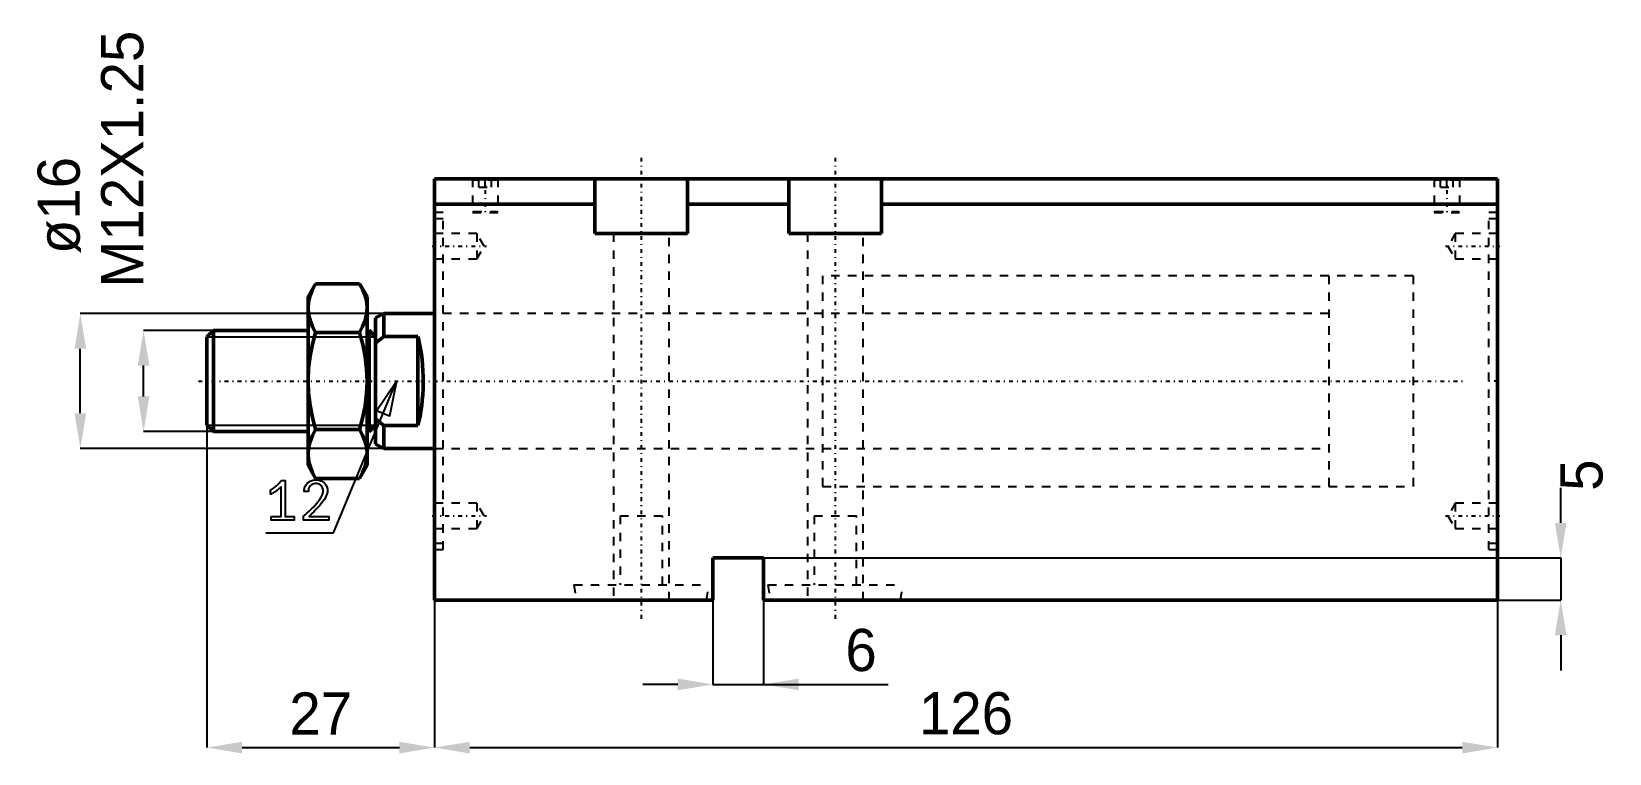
# Model space of a CAD drawing. Header units: millimetres. Extents: x -48 to 139, y -44 to 41.
import ezdxf

# ---------------------------------------------------------------- set-up
doc = ezdxf.new("R2010")
doc.units = ezdxf.units.MM
doc.linetypes.add('Center', pattern=[1.5, 0.45, -0.5, 0.05, -0.5])
doc.linetypes.add('Dashed', pattern=[2, 1, -1])
for name, color, linetype, lineweight in [('2d ConnectionPoints', 7, 'Continuous', 50), ('AM_0', 7, 'Continuous', 50), ('AM_5', 3, 'Continuous', 25), ('AM_7', 7, 'Center', 25), ('AM_9', 6, 'Dashed', 25)]:
    doc.layers.add(name, color=color, linetype=linetype, lineweight=lineweight)
doc.dimstyles.new('ISO-25', dxfattribs={"dimtxt": 2.5, "dimasz": 2.5, "dimexe": 1.25, "dimexo": 0.625, "dimtad": 1, "dimtxsty": 'Standard', "dimcen": 2.5, "dimadec": 0, "dimazin": 0, "dimtfac": 1, "dimtmove": 0, "dimatfit": 3, "dimfxl": 0, "dimarcsym": 0})

# ---------------------------------------------------------------- blocks, each defined once
blk = doc.blocks.new('1_JECX_MF_EXLA_25_60_0_rod__0_in_JECX_MF_160_EXLA_25_60_0__2')
at = {"layer": 'AM_0'}
for p, q in [((-14.11, 11.55), (-15, 10)), ((-14.11, 11.55), (-8.89, 11.55)), ((-8, 10), (-8.89, 11.55)), ((-15, 10), (-15, -10)), ((-8, 10), (-8, -10)), ((-6, 8), (-7, 7.5)), ((-7, 7.5), (-7, -7.5)), ((0, 8), (-6, 8)), ((-6, 8), (-6, 5.29)), ((-26.23, 6), (-27, 5.23)), ((-15, 6), (-26.23, 6)), ((-26.23, 6), (-26.23, -6)), ((-14.11, 5.77), (-8.89, 5.77)), ((-7.77, 6), (-8, 6)), ((-7, 5.23), (-7.77, 6)), ((-7.77, 6), (-7.77, -6)), ((-27, 5.23), (-27, -5.23)), ((-6, 5.29), (-7, 4.5)), ((-2, 5.29), (-6, 5.29)), ((-2, 5.29), (-2, -5.29)), ((-27, -5.23), (-26.23, -6)), ((-7.77, -6), (-7, -5.23)), ((-7, -4.5), (-6, -5.29)), ((-6, -5.29), (-2, -5.29)), ((-6, -5.29), (-6, -8)), ((-26.23, -6), (-15, -6)), ((-14.11, -5.77), (-8.89, -5.77)), ((-8, -6), (-7.77, -6)), ((-7, -7.5), (-6, -8)), ((-6, -8), (0, -8)), ((-15, -10), (-14.11, -11.55)), ((-8.89, -11.55), (-8, -10)), ((-14.11, -11.55), (-8.89, -11.55))]:
    blk.add_line(p, q, dxfattribs=at)
for points in [[(-14.11, 11.55), (-14.47, 10.84), (-14.75, 10.13), (-14.94, 9.4), (-15, 8.66)], [(-8, 8.66), (-8, 8.87), (-8.09, 9.54), (-8.27, 10.21), (-8.54, 10.88), (-8.89, 11.55)], [(-15, 8.66), (-15, 8.45), (-14.91, 7.78), (-14.73, 7.11), (-14.46, 6.44), (-14.11, 5.77)], [(-8.89, 5.77), (-8.53, 6.48), (-8.25, 7.19), (-8.06, 7.92), (-8, 8.66)], [(-14.11, 5.77), (-14.47, 4.39), (-14.75, 2.98), (-14.93, 1.53), (-15, 0.07), (-15, 0)], [(-8, 0), (-8.06, 1.45), (-8.24, 2.89), (-8.52, 4.34), (-8.89, 5.77)], [(-2, -5.29), (-1.86, -4.75), (-1.73, -4.17), (-1.62, -3.56), (-1.53, -2.92), (-1.46, -2.26), (-1.4, -1.58), (-1.37, -0.89), (-1.35, -0.2), (-1.36, 0.5), (-1.38, 1.19), (-1.42, 1.88), (-1.49, 2.55), (-1.57, 3.2), (-1.67, 3.83), (-1.78, 4.43), (-1.92, 4.99), (-2, 5.29)], [(-15, 0), (-14.94, -1.45), (-14.76, -2.89), (-14.48, -4.34), (-14.11, -5.77)], [(-8.89, -5.77), (-8.53, -4.39), (-8.25, -2.98), (-8.07, -1.53), (-8, -0.07), (-8, 0)], [(-14.11, -5.77), (-14.47, -6.48), (-14.75, -7.19), (-14.94, -7.92), (-15, -8.66)], [(-8, -8.66), (-8, -8.45), (-8.09, -7.78), (-8.27, -7.11), (-8.54, -6.44), (-8.89, -5.77)], [(-15, -8.66), (-15, -8.87), (-14.91, -9.54), (-14.73, -10.21), (-14.46, -10.88), (-14.11, -11.55)], [(-8.89, -11.55), (-8.53, -10.84), (-8.25, -10.13), (-8.06, -9.4), (-8, -8.66)]]:
    blk.add_lwpolyline(points, dxfattribs=at)
at = {"layer": 'AM_5'}
for p, q in [((-27, 5.23), (-7, 5.23)), ((-27, -5.23), (-7, -5.23))]:
    blk.add_line(p, q, dxfattribs=at)
at = {"layer": 'AM_7'}
blk.add_line((-28, 0), (122.15, 0), dxfattribs=at)
at = {"layer": 'AM_9'}
for p, q in [((116, 12.5), (106, 12.5)), ((106, 12.5), (106, -12.5)), ((116, 12.5), (116, -12.5)), ((106, 8), (0, 8)), ((0, -8), (106, -8)), ((106, -12.5), (116, -12.5))]:
    blk.add_line(p, q, dxfattribs=at)
blk = doc.blocks.new('2_JECX_MF_EXLA_25_60_0_body__0_in_JECX_MF_160_EXLA_25_60_0__2')
at = {"layer": 'AM_0'}
for p, q in [((126, 24), (0, 24)), ((0, -26), (0, 24)), ((19, 24), (19, 17.5)), ((30, 17.5), (30, 24)), ((42, 24), (42, 17.5)), ((53, 17.5), (53, 24)), ((126, -26), (126, 24)), ((19, 21), (0, 21)), ((42, 21), (30, 21)), ((126, 21), (53, 21)), ((19, 17.5), (30, 17.5)), ((42, 17.5), (53, 17.5)), ((33, -21), (33, -26)), ((39, -21), (33, -21)), ((39, -26), (39, -21)), ((33, -26), (0, -26)), ((126, -26), (39, -26))]:
    blk.add_line(p, q, dxfattribs=at)
at = {"layer": 'AM_5', "linetype": 'Dashed'}
for p, q in [((4.5, 24), (4.5, 20)), ((7.5, 24), (7.5, 20)), ((118.5, 24), (118.5, 20)), ((121.5, 24), (121.5, 20))]:
    blk.add_line(p, q, dxfattribs=at)
at = {"layer": 'AM_7'}
for p, q in [((24.5, 26.5), (24.5, -28.5)), ((47.5, 26.5), (47.5, -28.5)), ((6, 24.2), (6, 19.8)), ((120, 24.2), (120, 19.8)), ((-0.29, 16), (6.16, 16)), ((119.84, 16), (126.29, 16)), ((126.05, 0), (124.95, 0)), ((-0.29, -16), (6.16, -16)), ((119.84, -16), (126.29, -16))]:
    blk.add_line(p, q, dxfattribs=at)
at = {"layer": 'AM_9'}
for p, q in [((4.5, 24), (4.65, 23.85)), ((4.8, 24), (4.65, 23.85)), ((7.35, 23.85), (4.65, 23.85)), ((5.25, 23), (5.25, 24)), ((5.25, 23), (6.75, 23)), ((6, 23), (6, 24)), ((6.75, 23), (6.75, 24)), ((7.35, 23.85), (7.2, 24)), ((7.35, 23.85), (7.5, 24)), ((118.5, 24), (118.65, 23.85)), ((118.8, 24), (118.65, 23.85)), ((121.35, 23.85), (118.65, 23.85)), ((119.25, 23), (119.25, 24)), ((119.25, 23), (120.75, 23)), ((120, 23), (120, 24)), ((120.75, 23), (120.75, 24)), ((121.35, 23.85), (121.2, 24)), ((121.35, 23.85), (121.5, 24)), ((1, 20), (0, 20)), ((1, 19.25), (0, 19.25)), ((1, -20), (1, 20)), ((4.6, 20.1), (4.5, 20)), ((4.5, 20), (7.5, 20)), ((4.6, 20.1), (4.6, 20)), ((4.6, 20.1), (7.4, 20.1)), ((7.4, 20), (7.4, 20.1)), ((7.5, 20), (7.4, 20.1)), ((118.6, 20.1), (118.5, 20)), ((118.5, 20), (121.5, 20)), ((118.6, 20.1), (118.6, 20)), ((118.6, 20.1), (121.4, 20.1)), ((121.4, 20), (121.4, 20.1)), ((121.5, 20), (121.4, 20.1)), ((125, -20), (125, 20)), ((126, 20), (125, 20)), ((126, 19.25), (125, 19.25)), ((5, 17.5), (0, 17.5)), ((5.87, 16), (5, 17.5)), ((5, 17.5), (5, 14.5)), ((21.2, 17.5), (21.2, -26)), ((27.8, -26), (27.8, 17.5)), ((44.2, 17.5), (44.2, -26)), ((50.8, -26), (50.8, 17.5)), ((121, 17.5), (120.13, 16)), ((126, 17.5), (121, 17.5)), ((121, 17.5), (121, 14.5)), ((5, 14.5), (5.87, 16)), ((120.13, 16), (121, 14.5)), ((0, 14.5), (5, 14.5)), ((121, 14.5), (126, 14.5)), ((116, 12.5), (46, 12.5)), ((46, 12.5), (46, -12.5)), ((116, 12.5), (116, -12.5)), ((46, 8), (0, 8)), ((0, -8), (46, -8)), ((46, -12.5), (116, -12.5)), ((5, -14.5), (0, -14.5)), ((5.87, -16), (5, -14.5)), ((5, -14.5), (5, -17.5)), ((121, -14.5), (120.13, -16)), ((126, -14.5), (121, -14.5)), ((121, -14.5), (121, -17.5)), ((5, -17.5), (5.87, -16)), ((22, -16), (27, -16)), ((22, -16), (22, -24.2)), ((27, -24.2), (27, -16)), ((45, -16), (50, -16)), ((45, -16), (45, -24.2)), ((50, -24.2), (50, -16)), ((120.13, -16), (121, -17.5)), ((0, -17.5), (5, -17.5)), ((121, -17.5), (126, -17.5)), ((0, -19.25), (1, -19.25)), ((0, -20), (1, -20)), ((125, -19.25), (126, -19.25)), ((125, -20), (126, -20)), ((16.52, -24.2), (32.48, -24.2)), ((16.52, -24.2), (16.75, -26)), ((32.25, -26), (32.48, -24.2)), ((39.52, -24.2), (55.48, -24.2)), ((39.52, -24.2), (39.75, -26)), ((55.25, -26), (55.48, -24.2))]:
    blk.add_line(p, q, dxfattribs=at)
blk = doc.blocks.new('*D3')
at = {"layer": 'AM_5', "color": 0, "lineweight": -2}
for p, q in [((0, -26), (0, -43.5)), ((126, -26), (126, -43.5)), ((4.17, -43.5), (121.83, -43.5))]:
    blk.add_line(p, q, dxfattribs=at)
at = {"layer": 'AM_5', "color": 0}
for points in [[(4.17, -42.81), (4.17, -44.19), (0, -43.5)], [(121.83, -44.19), (121.83, -42.81), (126, -43.5)]]:
    blk.add_solid(points, dxfattribs=at)
at = {"layer": 'Defpoints', "color": 0}
for p in [(0, -26), (126, -26), (126, -43.5)]:
    blk.add_point(p, dxfattribs=at)
at = {"layer": 'AM_5', "color": 0, "insert": (63, -39.45), "char_height": 5, "attachment_point": 5}
blk.add_mtext('126', dxfattribs=at)
blk = doc.blocks.new('*D4')
at = {"layer": 'AM_5', "color": 0, "lineweight": -2}
for p, q in [((-27, 0), (-27, -43.5)), ((0, -26), (0, -43.5)), ((-22.83, -43.5), (-4.17, -43.5))]:
    blk.add_line(p, q, dxfattribs=at)
at = {"layer": 'AM_5', "color": 0}
for points in [[(-22.83, -42.81), (-22.83, -44.19), (-27, -43.5)], [(-4.17, -44.19), (-4.17, -42.81), (0, -43.5)]]:
    blk.add_solid(points, dxfattribs=at)
at = {"layer": 'Defpoints', "color": 0}
for p in [(-27, 0), (0, -26), (0, -43.5)]:
    blk.add_point(p, dxfattribs=at)
at = {"layer": 'AM_5', "color": 0, "insert": (-13.5, -39.45), "char_height": 5, "attachment_point": 5}
blk.add_mtext('27', dxfattribs=at)
blk = doc.blocks.new('*D5')
at = {"layer": 'AM_5', "color": 0, "lineweight": -2}
for p, q in [((-6, 8), (-42, 8)), ((-42, -3.83), (-42, 3.83)), ((-6, -8), (-42, -8))]:
    blk.add_line(p, q, dxfattribs=at)
at = {"layer": 'AM_5', "color": 0}
for points in [[(-41.31, 3.83), (-42.69, 3.83), (-42, 8)], [(-42.69, -3.83), (-41.31, -3.83), (-42, -8)]]:
    blk.add_solid(points, dxfattribs=at)
at = {"layer": 'Defpoints', "color": 0}
for p in [(-42, 8), (-6, 8), (-6, -8)]:
    blk.add_point(p, dxfattribs=at)
at = {"layer": 'AM_5', "color": 0, "insert": (-44.5, 20.83), "char_height": 5, "attachment_point": 5, "rotation": 90}
blk.add_mtext('ø16', dxfattribs=at)
blk = doc.blocks.new('*D6')
at = {"layer": 'AM_5', "color": 0, "lineweight": -2}
for p, q in [((-26.23, 6), (-34.5, 6)), ((-34.5, -1.83), (-34.5, 1.83)), ((-26, -6), (-34.5, -6))]:
    blk.add_line(p, q, dxfattribs=at)
at = {"layer": 'AM_5', "color": 0}
for points in [[(-33.81, 1.83), (-35.19, 1.83), (-34.5, 6)], [(-35.19, -1.83), (-33.81, -1.83), (-34.5, -6)]]:
    blk.add_solid(points, dxfattribs=at)
at = {"layer": 'Defpoints', "color": 0}
for p in [(-34.5, 6), (-26.23, 6), (-26, -6)]:
    blk.add_point(p, dxfattribs=at)
at = {"layer": 'AM_5', "color": 0, "insert": (-37, 26.33), "char_height": 5, "attachment_point": 5, "rotation": 90}
blk.add_mtext('M12X1.25', dxfattribs=at)
blk = doc.blocks.new('*D7')
at = {"layer": 'AM_5', "color": 0, "lineweight": -2}
for p, q in [((33, -21), (33, -36)), ((39, -26), (39, -36)), ((28.83, -36), (24.67, -36)), ((33, -36), (39, -36)), ((39, -36), (53.78, -36)), ((43.17, -36), (47.33, -36))]:
    blk.add_line(p, q, dxfattribs=at)
at = {"layer": 'AM_5', "color": 0}
for points in [[(28.83, -36.69), (28.83, -35.31), (33, -36)], [(43.17, -35.31), (43.17, -36.69), (39, -36)]]:
    blk.add_solid(points, dxfattribs=at)
at = {"layer": 'Defpoints', "color": 0}
for p in [(33, -21), (39, -26), (39, -36)]:
    blk.add_point(p, dxfattribs=at)
at = {"layer": 'AM_5', "color": 0, "insert": (50.56, -31.95), "char_height": 5, "attachment_point": 5}
blk.add_mtext('6', dxfattribs=at)
blk = doc.blocks.new('*D8')
at = {"layer": 'AM_5', "color": 0, "lineweight": -2}
for p, q in [((133.5, -16.83), (133.5, -12.67)), ((33, -21), (133.5, -21)), ((133.5, -21), (133.5, -26)), ((39, -26), (133.5, -26)), ((133.5, -30.17), (133.5, -34.33))]:
    blk.add_line(p, q, dxfattribs=at)
at = {"layer": 'AM_5', "color": 0}
for points in [[(132.81, -16.83), (134.19, -16.83), (133.5, -21)], [(134.19, -30.17), (132.81, -30.17), (133.5, -26)]]:
    blk.add_solid(points, dxfattribs=at)
at = {"layer": 'Defpoints', "color": 0}
for p in [(33, -21), (39, -26), (133.5, -26)]:
    blk.add_point(p, dxfattribs=at)
at = {"layer": 'AM_5', "color": 0, "insert": (136, -11.17), "char_height": 5, "attachment_point": 5, "rotation": 90}
blk.add_mtext('5', dxfattribs=at)

msp = doc.modelspace()

# ---------------------------------------------------------------- linework, layer by layer
at = {"layer": '2d ConnectionPoints'}
msp.add_point((0, 0), dxfattribs=at)
at = {"layer": 'AM_5'}
for p, q in [((-12, -18), (-4.5, 0)), ((-20, -18), (-12, -18))]:
    msp.add_line(p, q, dxfattribs=at)
for points in [[(-4.5, 0), (-5.333, -4.167), (-6.872, -3.526), (-4.5, 0)], [(-19.392, -16.084), (-18.196, -16.084), (-18.196, -12.568), (-18.196, -12.568), (-18.261, -12.632), (-18.369, -12.733), (-18.369, -12.733), (-18.493, -12.839), (-18.583, -12.912), (-18.583, -12.912), (-18.677, -12.985), (-18.819, -13.088), (-18.819, -13.088), (-18.962, -13.183), (-19.058, -13.243), (-19.058, -13.243), (-19.151, -13.298), (-19.281, -13.364), (-19.281, -13.364), (-19.399, -13.411), (-19.47, -13.432), (-19.47, -12.938), (-19.47, -12.938), (-19.381, -12.896), (-19.242, -12.816), (-19.242, -12.816), (-19.094, -12.715), (-18.991, -12.637), (-18.991, -12.637), (-18.887, -12.554), (-18.737, -12.424), (-18.737, -12.424), (-18.592, -12.289), (-18.498, -12.197), (-18.498, -12.197), (-18.41, -12.106), (-18.291, -11.978), (-18.291, -11.978), (-18.19, -11.86), (-18.131, -11.787), (-17.715, -11.787), (-17.715, -16.084), (-16.63, -16.084), (-16.63, -16.5), (-19.392, -16.5), (-19.392, -16.084)], [(-15.353, -15.889), (-15.353, -15.889), (-15.139, -15.693), (-14.834, -15.408), (-14.834, -15.408), (-14.548, -15.131), (-14.368, -14.951), (-14.368, -14.951), (-14.196, -14.77), (-13.949, -14.486), (-13.949, -14.486), (-13.716, -14.186), (-13.569, -13.978), (-13.569, -13.978), (-13.439, -13.77), (-13.298, -13.474), (-13.298, -13.474), (-13.223, -13.197), (-13.208, -13.023), (-13.208, -13.023), (-13.213, -12.925), (-13.236, -12.786), (-13.236, -12.786), (-13.279, -12.657), (-13.319, -12.577), (-13.319, -12.577), (-13.366, -12.503), (-13.45, -12.404), (-13.45, -12.404), (-13.549, -12.321), (-13.623, -12.275), (-13.623, -12.275), (-13.702, -12.236), (-13.828, -12.195), (-13.828, -12.195), (-13.962, -12.172), (-14.056, -12.168), (-14.056, -12.168), (-14.161, -12.172), (-14.308, -12.195), (-14.308, -12.195), (-14.445, -12.238), (-14.531, -12.278), (-14.531, -12.278), (-14.611, -12.326), (-14.716, -12.414), (-14.716, -12.414), (-14.806, -12.518), (-14.856, -12.598), (-14.856, -12.598), (-14.898, -12.685), (-14.944, -12.827), (-14.944, -12.827), (-14.968, -12.983), (-14.973, -13.094), (-15.46, -13.094), (-15.46, -13.094), (-15.453, -12.927), (-15.413, -12.695), (-15.413, -12.695), (-15.34, -12.485), (-15.272, -12.356), (-15.272, -12.356), (-15.191, -12.239), (-15.051, -12.085), (-15.051, -12.085), (-14.886, -11.958), (-14.763, -11.888), (-14.763, -11.888), (-14.633, -11.831), (-14.427, -11.769), (-14.427, -11.769), (-14.209, -11.735), (-14.056, -11.729), (-14.056, -11.729), (-13.914, -11.735), (-13.708, -11.766), (-13.708, -11.766), (-13.511, -11.825), (-13.384, -11.879), (-13.384, -11.879), (-13.264, -11.944), (-13.103, -12.063), (-13.103, -12.063), (-12.965, -12.207), (-12.885, -12.317), (-12.885, -12.317), (-12.818, -12.437), (-12.745, -12.633), (-12.745, -12.633), (-12.705, -12.847), (-12.698, -13), (-12.698, -13), (-12.709, -13.173), (-12.767, -13.439), (-12.767, -13.439), (-12.875, -13.713), (-12.974, -13.9), (-12.974, -13.9), (-13.088, -14.086), (-13.274, -14.355), (-13.274, -14.355), (-13.476, -14.611), (-13.619, -14.776), (-13.619, -14.776), (-13.774, -14.943), (-14.034, -15.214), (-14.034, -15.214), (-14.327, -15.51), (-14.541, -15.72), (-14.885, -16.058), (-12.558, -16.061), (-12.558, -16.5), (-15.525, -16.5), (-15.525, -16.045), (-15.353, -15.889)]]:
    msp.add_lwpolyline(points, dxfattribs=at)

# ---------------------------------------------------------------- block references
for name in ['2_JECX_MF_EXLA_25_60_0_body__0_in_JECX_MF_160_EXLA_25_60_0__2', '1_JECX_MF_EXLA_25_60_0_rod__0_in_JECX_MF_160_EXLA_25_60_0__2']:
    msp.add_blockref(name, (0, 0))

# ---------------------------------------------------------------- dimensions: what is measured, and where the dimension line sits
for base, p1, p2, text, picture, middle in [((-34.5, 6), (-26, -6), (-26.233, 6), 'M12X1.25', '*D6', (-37, 26.333)), ((-42, 8), (-6, -8), (-6, 8), 'ø16', '*D5', (-44.5, 20.833)), ((133.5, -26), (33, -21), (39, -26), '5', '*D8', (136, -11.167))]:
    dim = msp.add_linear_dim(base=base, p1=p1, p2=p2, angle=90, text=text, dimstyle='ISO-25', override={"dimtxt": 5, "dimasz": 4.166667, "dimexe": 0, "dimexo": 0, "dimgap": 1.5}, dxfattribs=at)
    dim.commit()
    dim.dimension.update_dxf_attribs({"geometry": picture, "text_midpoint": middle, "dimtype": 160, "text_rotation": 90})
for base, p1, p2, text, picture, middle in [((0, -43.5), (-27, 0), (0, -26), '27', '*D4', (-13.5, -43.5)), ((39, -36), (33, -21), (39, -26), '6', '*D7', (50.555, -36)), ((126, -43.5), (0, -26), (126, -26), '126', '*D3', (63, -43.5))]:
    dim = msp.add_linear_dim(base=base, p1=p1, p2=p2, text=text, dimstyle='ISO-25', override={"dimtxt": 5, "dimasz": 4.166667, "dimexe": 0, "dimexo": 0, "dimgap": 1.5}, dxfattribs=at)
    dim.commit()
    dim.dimension.update_dxf_attribs({"geometry": picture, "text_midpoint": middle, "dimtype": 160})

doc.saveas('drawing.dxf')
